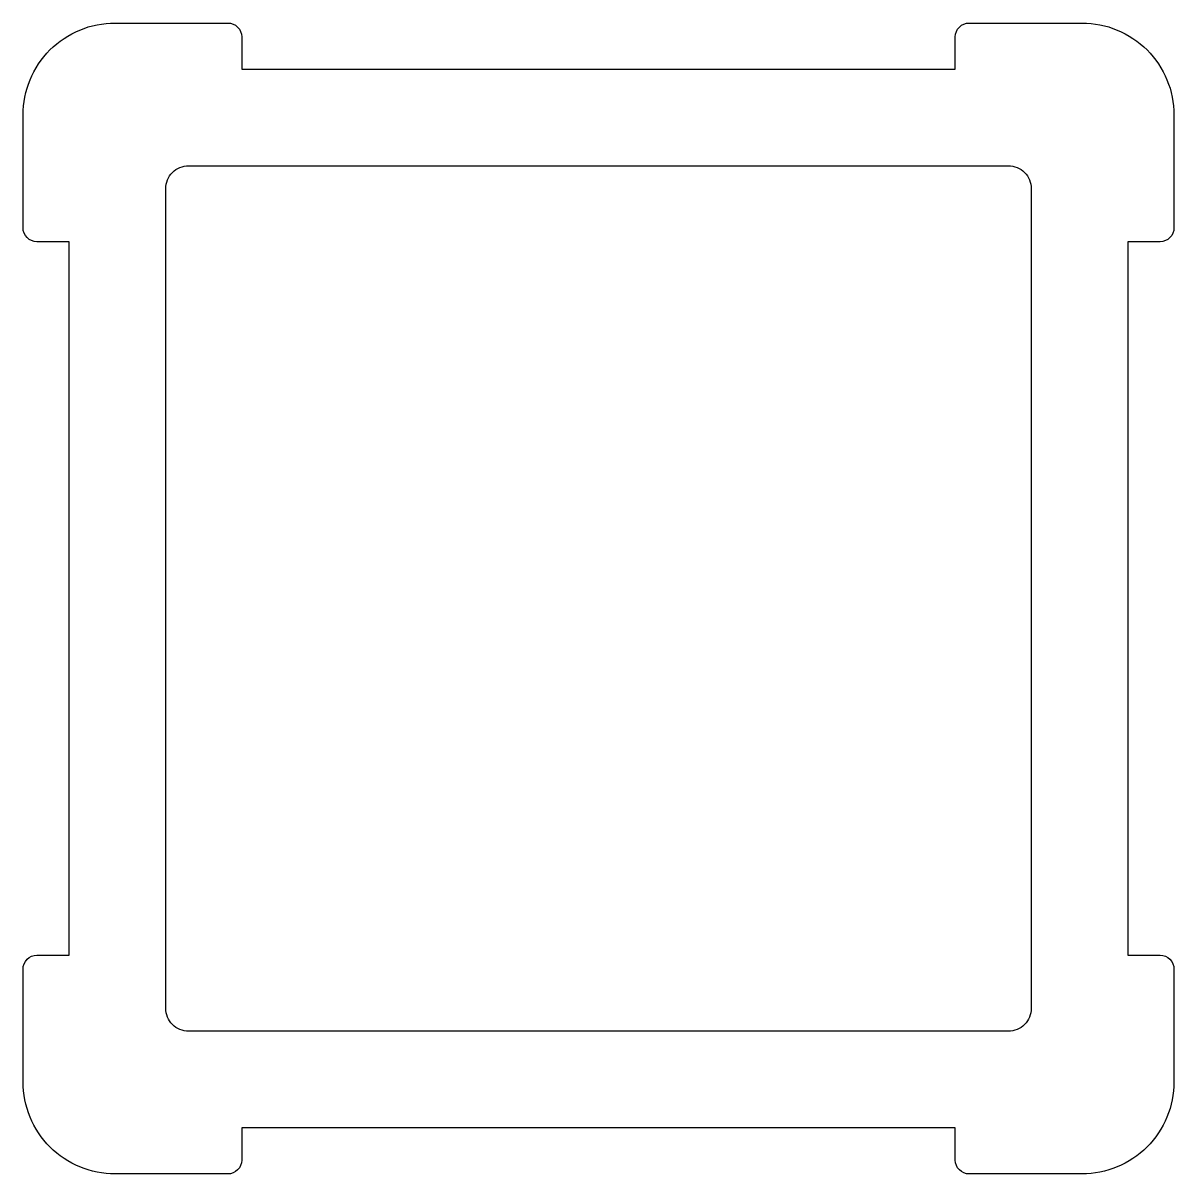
# Model space of a CAD drawing. Extents: x 168.8 to 193.8, y 215.2 to 240.2.
import ezdxf

# ---------------------------------------------------------------- set-up
doc = ezdxf.new("R2010")
doc.units = 0
doc.layers.get('0').update_dxf_attribs({"linetype": 'CONTINUOUS'})

msp = doc.modelspace()

# ---------------------------------------------------------------- linework, layer by layer
for points in [[(189.09, 216.22), (173.59, 216.22), (173.59, 215.52, -0.414214), (173.29, 215.22), (170.84, 215.22, -0.414214), (168.84, 217.22), (168.84, 219.67, -0.414214), (169.14, 219.97), (169.84, 219.97), (169.84, 235.47), (169.14, 235.47, -0.414214), (168.84, 235.77), (168.84, 238.22, -0.414214), (170.84, 240.22), (173.29, 240.22, -0.414214), (173.59, 239.92), (173.59, 239.22), (189.09, 239.22), (189.09, 239.92, -0.414214), (189.39, 240.22), (191.84, 240.22, -0.414214), (193.84, 238.22), (193.84, 235.77, -0.414214), (193.54, 235.47), (192.84, 235.47), (192.84, 219.97), (193.54, 219.97, -0.414214), (193.84, 219.67), (193.84, 217.22, -0.414214), (191.84, 215.22), (189.39, 215.22, -0.414214), (189.09, 215.52)], [(172.44, 218.32, -0.414214), (171.94, 218.82), (171.94, 236.62, -0.414214), (172.44, 237.12), (190.24, 237.12, -0.414214), (190.74, 236.62), (190.74, 218.82, -0.414214), (190.24, 218.32)]]:
    msp.add_lwpolyline(points, format="xyb", close=True)

doc.saveas('drawing.dxf')
